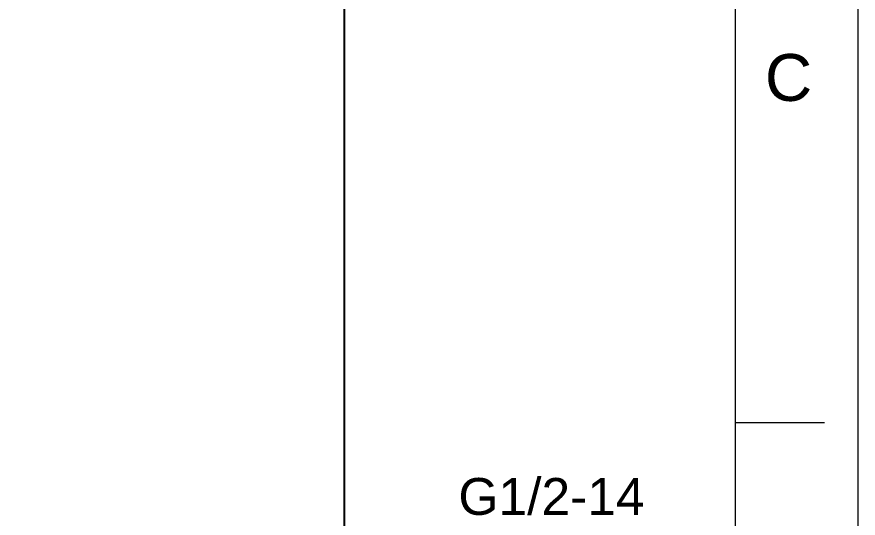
# Model space of a CAD drawing. Header units: millimetres. Extents: x 14295 to 15136, y 4961 to 5556.
# Drawn here: x 14999.5 to 15136.3, y 5187.1 to 5268.8 of the extents above; entities that cross this region are included whole.
import ezdxf

# ---------------------------------------------------------------- set-up
doc = ezdxf.new("R2010")
doc.units = ezdxf.units.MM
doc.layers.add('DIM', color=3, linetype='Continuous', lineweight=9)
doc.layers.add('FORM', color=7, linetype='Continuous', lineweight=13)
doc.layers.add('벽', color=2, linetype='Continuous')
doc.styles.get("Standard").update_dxf_attribs({"font": 'arial.ttf'})
doc.dimstyles.new('겸용-샤워욕조용1', dxfattribs={"dimscale": 0.6, "dimtxt": 10, "dimasz": 10, "dimexe": 1.5, "dimexo": 1.5, "dimgap": 1, "dimtad": 0, "dimtih": 1, "dimtoh": 1, "dimdec": 1, "dimdsep": 46, "dimtxsty": 'Standard', "dimcen": 2.5, "dimclrd": 5, "dimclre": 5, "dimclrt": 5, "dimadec": 1, "dimazin": 2, "dimtfac": 1, "dimtdec": 1, "dimtmove": 0, "dimatfit": 3, "dimfxl": 1.25, "dimarcsym": 0})

# ---------------------------------------------------------------- blocks, each defined once
blk = doc.blocks.new('*D6')
at = {"layer": 'Defpoints', "color": 0, "transparency": 16777216}
for p in [(15009.73, 5316.69), (14784.5, 5046.91), (14784.5, 5046.91)]:
    blk.add_point(p, dxfattribs=at)
at = {"layer": 'DIM', "color": 5, "lineweight": -2, "transparency": 16777216}
for p, q in [((15008.83, 5316.69), (14783.6, 5316.69)), ((14784.5, 5310.69), (14784.5, 5186.33)), ((14784.5, 5052.91), (14784.5, 5177.27))]:
    blk.add_line(p, q, dxfattribs=at)
at = {"layer": 'DIM', "color": 5, "transparency": 16777216}
for points in [[(14783.5, 5310.69), (14785.5, 5310.69), (14784.5, 5316.69)], [(14783.5, 5052.91), (14785.5, 5052.91), (14784.5, 5046.91)]]:
    blk.add_solid(points, dxfattribs=at)
at = {"layer": 'DIM', "color": 5, "transparency": 16777216, "insert": (14784.5, 5181.8), "char_height": 6, "attachment_point": 5}
blk.add_mtext('(1600)', dxfattribs=at)

msp = doc.modelspace()

# ---------------------------------------------------------------- linework, layer by layer
at = {"layer": 'FORM', "color": 7, "linetype": 'Continuous'}
for p, q in [((15136.33, 4960.85), (15136.33, 5555.56)), ((15116.31, 5535.53), (15116.31, 4980.88)), ((15116.31, 5202.74), (15130.87, 5202.74))]:
    msp.add_line(p, q, dxfattribs=at)
at = {"layer": '벽'}
msp.add_line((15052.81, 5046.91), (15052.81, 5496.46), dxfattribs=at)

# ---------------------------------------------------------------- texts
at = {"layer": 'DIM', "color": 5, "insert": (15071.32, 5193.68), "char_height": 6, "attachment_point": 1}
msp.add_mtext_dynamic_manual_height_columns('G1/2-14 ', width=31.987, gutter_width=12.5, heights=[0], dxfattribs=at)
at = {"layer": 'FORM', "insert": (15125.01, 5258.83), "char_height": 7.63, "attachment_point": 5}
msp.add_mtext_dynamic_manual_height_columns('C', width=10.0119, gutter_width=12.51, heights=[0], dxfattribs=at)

# ---------------------------------------------------------------- dimensions: what is measured, and where the dimension line sits
at = {"layer": 'DIM', "color": 1}
dim = msp.add_linear_dim(base=(14784.5, 5046.91), p1=(15009.73, 5316.69), p2=(14784.5, 5046.91), angle=90, text='(1600)', dimstyle='겸용-샤워욕조용1', dxfattribs=at)
dim.commit()
dim.dimension.update_dxf_attribs({"geometry": '*D6', "text_midpoint": (14784.5, 5181.8)})

doc.saveas('drawing.dxf')
